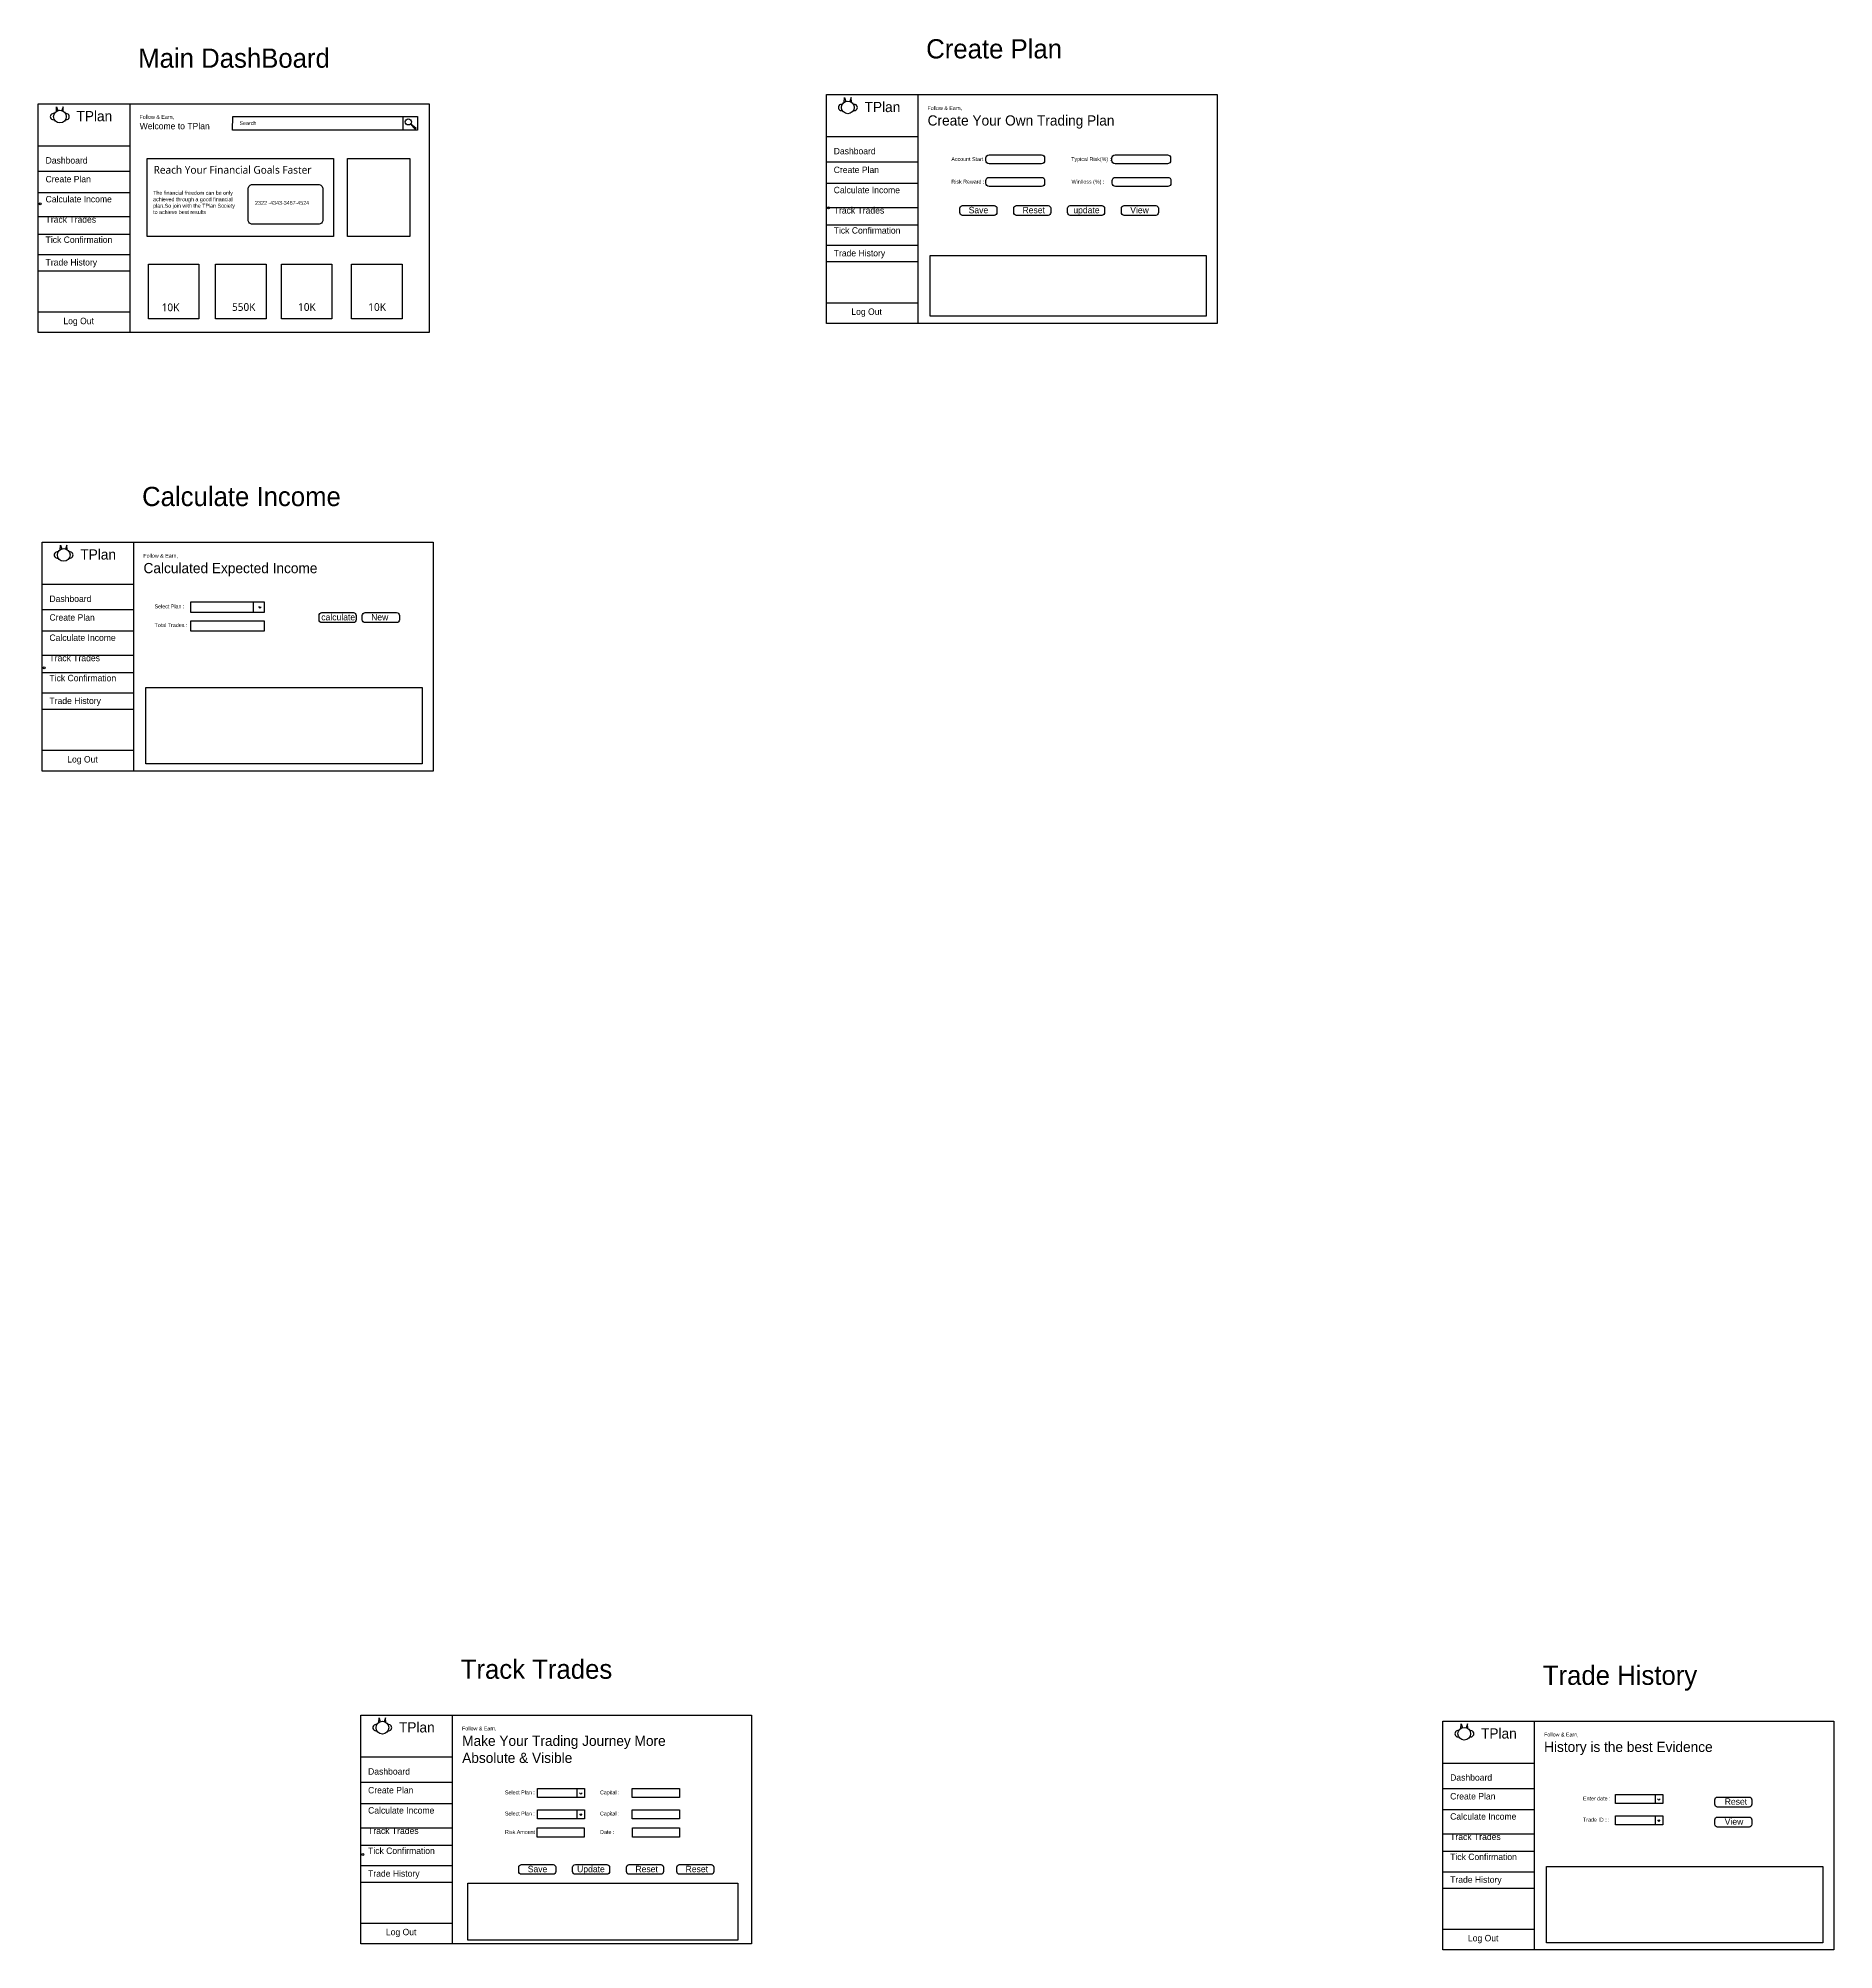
# Model space of a CAD drawing. Header units: inches. Extents: x 3671 to 106762, y 19230 to 49590.
# Drawn here: x 38911 to 50113, y 37104 to 49031 of the extents above; entities that cross this region are included whole.
import ezdxf

# ---------------------------------------------------------------- set-up
doc = ezdxf.new("R2010")
doc.units = ezdxf.units.IN
doc.header["$MEASUREMENT"] = 0
for name, color, linetype in [('Inner Lines', 251, 'Continuous'), ('lines', 100, 'Continuous'), ('Text', 7, 'Continuous')]:
    doc.layers.add(name, color=color, linetype=linetype)

msp = doc.modelspace()

# ---------------------------------------------------------------- linework, layer by layer
at = {"layer": 'Inner Lines'}
for p, q in [((41186, 48542), (41186, 48458)), ((40252, 45514), (40252, 45447)), ((40286, 45485), (40294, 45476)), ((40294, 45476), (40301, 45483)), ((42272, 38110), (42272, 38054)), ((42287, 38084), (42296, 38075)), ((42296, 38075), (42305, 38084)), ((48998, 38072), (48998, 38016)), ((42272, 37978), (42272, 37922)), ((42287, 37952), (42296, 37943)), ((42296, 37943), (42305, 37953)), ((48998, 37940), (48998, 37884)), ((49013, 38046), (49022, 38037)), ((49022, 38037), (49031, 38046)), ((49013, 37914), (49022, 37905)), ((49022, 37905), (49031, 37915))]:
    msp.add_line(p, q, dxfattribs=at)
for points in [[(40125, 48542), (41278, 48542), (41278, 48458), (40124, 48458)], [(39591, 48281), (40754, 48281), (40754, 47793), (39591, 47793)], [(40841, 48281), (41229, 48281), (41229, 47793), (40841, 47793)], [(39599, 47622), (39913, 47622), (39913, 47281), (39599, 47281)], [(40018, 47622), (40333, 47622), (40333, 47281), (40018, 47281)], [(40428, 47622), (40742, 47622), (40742, 47281), (40428, 47281)], [(40866, 47622), (41181, 47622), (41181, 47281), (40866, 47281)], [(44475, 47675), (46198, 47675), (46198, 47296), (44475, 47296)], [(39863, 45514), (40321, 45514), (40321, 45447), (39863, 45447)], [(39863, 45397), (40321, 45397), (40321, 45331), (39863, 45331)], [(39583, 44979), (41306, 44979), (41306, 44503), (39583, 44503)], [(42026, 38110), (42320, 38110), (42320, 38054), (42026, 38054)], [(42617, 38110), (42911, 38110), (42911, 38054), (42617, 38054)], [(48752, 38072), (49046, 38072), (49046, 38016), (48752, 38016)], [(42026, 37978), (42320, 37978), (42320, 37922), (42026, 37922)], [(42617, 37978), (42911, 37978), (42911, 37922), (42617, 37922)], [(48752, 37940), (49046, 37940), (49046, 37884), (48752, 37884)], [(42024, 37864), (42318, 37864), (42318, 37807), (42024, 37807)], [(42618, 37864), (42912, 37864), (42912, 37807), (42618, 37807)], [(48321, 37623), (50045, 37623), (50045, 37148), (48321, 37148)], [(41592, 37520), (43275, 37520), (43275, 37165), (41592, 37165)]]:
    msp.add_lwpolyline(points, close=True, dxfattribs=at)
for points in [[(44844, 48304), (45170, 48304, -0.414214), (45190, 48284), (45190, 48267, -0.414214), (45170, 48247), (44844, 48247, -0.414214), (44824, 48267), (44824, 48284, -0.414214)], [(45629, 48304), (45956, 48304, -0.414214), (45976, 48284), (45976, 48267, -0.414214), (45956, 48247), (45629, 48247, -0.414214), (45609, 48267), (45609, 48284, -0.414214)], [(40248, 48118), (40659, 48118, -0.414214), (40687, 48090), (40687, 47898, -0.414214), (40659, 47870), (40248, 47870, -0.414214), (40220, 47898), (40220, 48090, -0.414214)], [(44844, 48163), (45170, 48163, -0.414214), (45190, 48143), (45190, 48126, -0.414214), (45170, 48106), (44844, 48106, -0.414214), (44824, 48126), (44824, 48143, -0.414214)], [(45631, 48163), (45958, 48163, -0.414214), (45978, 48143), (45978, 48126, -0.414214), (45958, 48106), (45631, 48106, -0.414214), (45611, 48126), (45611, 48143, -0.414214)]]:
    msp.add_lwpolyline(points, format="xyb", close=True, dxfattribs=at)
at = {"layer": 'Inner Lines', "color": 6}
for centre in [(38924, 47997), (43841, 47973), (38948, 45102), (40936, 37699)]:
    msp.add_circle(centre, 6.05, dxfattribs=at)
at = {"layer": 'lines'}
for p, q in [((43828, 48679), (46267, 48679)), ((43828, 47252), (43828, 48679)), ((44399, 48679), (44399, 47252)), ((46267, 48679), (46267, 47252)), ((38911, 48621), (41351, 48621)), ((38911, 47195), (38911, 48621)), ((39482, 48621), (39482, 47195)), ((41351, 48621), (41351, 47195)), ((41262, 48463), (41233, 48495)), ((41236, 48498), (41268, 48470)), ((41268, 48470), (41262, 48463)), ((38911, 48359), (39482, 48359)), ((43828, 48417), (44399, 48417)), ((38911, 48201), (39482, 48201)), ((43828, 48259), (44399, 48259)), ((38911, 48069), (39482, 48069)), ((43828, 48127), (44399, 48127)), ((43828, 47975), (44399, 47975)), ((38911, 47918), (39482, 47918)), ((43828, 47867), (44399, 47867)), ((38911, 47809), (39482, 47809)), ((43828, 47739), (44399, 47739)), ((38911, 47681), (39482, 47681)), ((43828, 47637), (44399, 47637)), ((38911, 47579), (39482, 47579)), ((43828, 47381), (44399, 47381)), ((38911, 47323), (39482, 47323)), ((46267, 47252), (43828, 47252)), ((41351, 47195), (38911, 47195)), ((38935, 45886), (41375, 45886)), ((38935, 44459), (38935, 45886)), ((39506, 45886), (39506, 44459)), ((41375, 45886), (41375, 44459)), ((38935, 45624), (39506, 45624)), ((38935, 45466), (39506, 45466)), ((40294, 45476), (40294, 45476)), ((38935, 45334), (39506, 45334)), ((38935, 45182), (39506, 45182)), ((38935, 45074), (39506, 45074)), ((38935, 44946), (39506, 44946)), ((38935, 44844), (39506, 44844)), ((38935, 44588), (39506, 44588)), ((41375, 44459), (38935, 44459)), ((40923, 38569), (43362, 38569)), ((40923, 37142), (40923, 38569)), ((41494, 38569), (41494, 37142)), ((43362, 38569), (43362, 37142)), ((47674, 38531), (50113, 38531)), ((47674, 37104), (47674, 38531)), ((48245, 38531), (48245, 37104)), ((50113, 38531), (50113, 37104)), ((40923, 38307), (41494, 38307)), ((47674, 38269), (48245, 38269)), ((40923, 38149), (41494, 38149)), ((47674, 38111), (48245, 38111)), ((40923, 38017), (41494, 38017)), ((47674, 37979), (48245, 37979)), ((40923, 37865), (41494, 37865)), ((47674, 37827), (48245, 37827)), ((40923, 37757), (41494, 37757)), ((47674, 37719), (48245, 37719)), ((40923, 37629), (41494, 37629)), ((47674, 37591), (48245, 37591)), ((40923, 37527), (41494, 37527)), ((47674, 37489), (48245, 37489)), ((40923, 37271), (41494, 37271)), ((47674, 37233), (48245, 37233)), ((43362, 37142), (40923, 37142)), ((50113, 37104), (47674, 37104))]:
    msp.add_line(p, q, dxfattribs=at)
at = {"layer": 'lines', "color": 6}
for points in [[(44678, 47987), (44875, 47987, -0.414214), (44892, 47970), (44892, 47943, -0.414214), (44875, 47926), (44678, 47926, -0.414214), (44661, 47943), (44661, 47970, -0.414214)], [(45014, 47987), (45211, 47987, -0.414214), (45228, 47970), (45228, 47943, -0.414214), (45211, 47926), (45014, 47926, -0.414214), (44997, 47943), (44997, 47970, -0.414214)], [(45350, 47987), (45547, 47987, -0.414214), (45564, 47970), (45564, 47943, -0.414214), (45547, 47926), (45350, 47926, -0.414214), (45333, 47943), (45333, 47970, -0.414214)], [(45686, 47987), (45883, 47987, -0.414214), (45900, 47970), (45900, 47943, -0.414214), (45883, 47926), (45686, 47926, -0.414214), (45669, 47943), (45669, 47970, -0.414214)], [(40680, 45447), (40877, 45447, -0.414214), (40894, 45430), (40894, 45402, -0.414214), (40877, 45385), (40680, 45385, -0.414214), (40663, 45402), (40663, 45430, -0.414214)], [(40950, 45447), (41147, 45447, -0.414214), (41164, 45430), (41164, 45402, -0.414214), (41147, 45385), (40950, 45385, -0.414214), (40933, 45402), (40933, 45430, -0.414214)], [(49388, 38057), (49585, 38057, -0.414214), (49602, 38040), (49602, 38012, -0.414214), (49585, 37995), (49388, 37995, -0.414214), (49371, 38012), (49371, 38040, -0.414214)], [(49388, 37932), (49585, 37932, -0.414214), (49602, 37915), (49602, 37887, -0.414214), (49585, 37870), (49388, 37870, -0.414214), (49371, 37887), (49371, 37915, -0.414214)], [(41926, 37636), (42123, 37636, -0.414214), (42140, 37619), (42140, 37592, -0.414214), (42123, 37575), (41926, 37575, -0.414214), (41909, 37592), (41909, 37619, -0.414214)], [(42262, 37636), (42459, 37636, -0.414214), (42476, 37619), (42476, 37592, -0.414214), (42459, 37575), (42262, 37575, -0.414214), (42245, 37592), (42245, 37619, -0.414214)], [(42598, 37636), (42795, 37636, -0.414214), (42812, 37619), (42812, 37592, -0.414214), (42795, 37575), (42598, 37575, -0.414214), (42581, 37592), (42581, 37619, -0.414214)], [(42912, 37636), (43109, 37636, -0.414214), (43126, 37619), (43126, 37592, -0.414214), (43109, 37575), (42912, 37575, -0.414214), (42895, 37592), (42895, 37619, -0.414214)]]:
    msp.add_lwpolyline(points, format="xyb", close=True, dxfattribs=at)
at = {"layer": 'lines', "color": 40}
for centre in [(39046, 48542), (43962, 48599), (39070, 45807), (41058, 38490), (47808, 38452)]:
    msp.add_circle(centre, 39.6, dxfattribs=at)
at = {"layer": 'lines'}
msp.add_circle((41220, 48509), 18.9, dxfattribs=at)
at = {"layer": 'Text'}
for p, q in [((43940, 48633), (43942, 48662)), ((43942, 48662), (43950, 48637)), ((43982, 48662), (43974, 48637)), ((43984, 48633), (43982, 48662)), ((39024, 48575), (39026, 48604)), ((39026, 48604), (39034, 48580)), ((39066, 48604), (39058, 48580)), ((39067, 48575), (39066, 48604)), ((39048, 45840), (39050, 45869)), ((39050, 45869), (39058, 45844)), ((39090, 45869), (39082, 45844)), ((39091, 45840), (39090, 45869)), ((41036, 38523), (41038, 38552)), ((41038, 38552), (41045, 38527)), ((41078, 38552), (41070, 38527)), ((41079, 38523), (41078, 38552)), ((47787, 38485), (47788, 38514)), ((47788, 38514), (47796, 38489)), ((47828, 38514), (47820, 38489)), ((47830, 38485), (47828, 38514))]:
    msp.add_line(p, q, dxfattribs=at)
for centre, start, end in [((39006, 48542), 75.6803, 284.3197), ((39085, 48542), 255.6803, 104.3197), ((43923, 48599), 75.6803, 284.3197), ((44002, 48599), 255.6803, 104.3197), ((39030, 45807), 75.6803, 284.3197), ((39109, 45807), 255.6803, 104.3197), ((41018, 38490), 75.6803, 284.3197), ((41097, 38490), 255.6803, 104.3197), ((47769, 38452), 75.6803, 284.3197), ((47848, 38452), 255.6803, 104.3197)]:
    msp.add_arc(centre, 19.6, start, end, dxfattribs=at)

# ---------------------------------------------------------------- texts
at = {"layer": 'Text', "color": 1, "char_height": 120, "width": 1254.95, "attachment_point": 1}
for s, insert in [('{\\fTw Cen MT|b0|i0|c0|p34;Create Plan}', (44451, 49025)), ('{\\fTw Cen MT|b0|i0|c0|p34;Main DashBoard}', (39535, 48967)), ('{\\fTw Cen MT|b0|i0|c0|p34;Calculate Income}', (39559, 46232)), ('{\\fTw Cen MT|b0|i0|c0|p34;Track Trades}', (41547, 38915)), ('{\\fTw Cen MT|b0|i0|c0|p34;Trade History}', (48298, 38877))]:
    msp.add_mtext(s, dxfattribs=dict(at, insert=insert))
at = {"layer": 'Text', "attachment_point": 1}
for s, insert, char_height, width in [('{\\fTw Cen MT|b0|i0|c0|p34;\\C40; \\C7;T\\C40;Plan}', (39126, 48577), 63.74, 1052.53), ('{\\fTw Cen MT|b0|i0|c0|p34;Follow & Earn,}', (39543, 48552), 24, 1254.95), ('{\\fTw Cen MT|b0|i0|c0|p34;\\C40; \\C7;T\\C40;Plan}', (44043, 48634), 63.74, 1052.53), ('{\\fTw Cen MT|b0|i0|c0|p34;Follow & Earn,}', (44459, 48607), 24, 1254.95), ('{\\fTw Cen MT|b0|i0|c0|p34;Create Your Own Trading\\C0; Plan\\C40; }', (44460, 48550), 63.74, 1254.95), ('{\\fTw Cen MT|b0|i0|c0|p34;Welcome to T\\C40;Plan}', (39544, 48503), 40, 1254.95), ('{\\fTw Cen MT|b0|i0|c0|p34;Search }', (40167, 48513), 24, 1254.95), ('{\\fTw Cen MT|b0|i0|c0|p34;Dashboard}', (43874, 48347), 40, 1254.95), ('{\\fTw Cen MT|b0|i0|c0|p34;Dashboard}', (38957, 48289), 40, 1254.95), ('{\\fTrebuchet MS|b0|i0|c0|p34;Reach Your Financial Goals Faster}', (39631, 48234), 48, 1254.95), ('{\\fTw Cen MT|b0|i0|c0|p34;Create Plan }', (43874, 48230), 40, 1254.95), ('{\\fTw Cen MT|b0|i0|c0|p34;Account Start :}', (44608, 48289), 24, 1254.95), ('{\\fTw Cen MT|b0|i0|c0|p34;Typical Risk(%) :}', (45356, 48289), 24, 1254.95), ('{\\fTw Cen MT|b0|i0|c0|p34;Create Plan }', (38957, 48172), 40, 1254.95), ('{\\fTw Cen MT|b0|i0|c0|p34;The financial freedom can be only \\Pachieved through a good financial \\Pplan.So join with the TPlan Society \\Pto achieve best results}', (39628, 48078), 24, 1254.95), ('{\\fTw Cen MT|b0|i0|c0|p34;Calculate Income}', (43874, 48104), 40, 1254.95), ('{\\fTw Cen MT|b0|i0|c0|p34;Risk Reward :}', (44608, 48148), 24, 1254.95), ('{\\fTw Cen MT|b0|i0|c0|p34;Win/loss (%) :}', (45358, 48148), 24, 1254.95), ('{\\fTw Cen MT|b0|i0|c0|p34;Calculate Income}', (38957, 48047), 40, 1254.95), ('{\\fTw Cen MT|b0|i0|c0|p34;2322 -4343-3467-4524}', (40264, 48016), 24, 1254.95), ('{\\fTw Cen MT|b0|i0|c0|p34;Track Trades}', (43874, 47977), 40, 1254.95), ('{\\fTw Cen MT|b0|i0|c0|p34;Save}', (44716, 47979), 40, 1254.95), ('{\\fTw Cen MT|b0|i0|c0|p34;Reset}', (45052, 47979), 40, 1254.95), ('{\\fTw Cen MT|b0|i0|c0|p34;update}', (45369, 47979), 40, 1254.95), ('{\\fTw Cen MT|b0|i0|c0|p34;View}', (45724, 47979), 40, 1254.95), ('{\\fTw Cen MT|b0|i0|c0|p34;Track Trades}', (38957, 47920), 40, 1254.95), ('{\\fTw Cen MT|b0|i0|c0|p34;Tick Confirmation}', (43874, 47852), 40, 1254.95), ('{\\fTw Cen MT|b0|i0|c0|p34;Tick Confirmation}', (38957, 47794), 40, 1254.95), ('{\\fTw Cen MT|b0|i0|c0|p34;Trade History}', (43874, 47710), 40, 1254.95), ('{\\fTw Cen MT|b0|i0|c0|p34;Trade History}', (38957, 47653), 40, 1254.95), ('{\\fTrebuchet MS|b0|i0|c0|p34;10K}', (39681, 47376), 48, 1254.95), ('{\\fTrebuchet MS|b0|i0|c0|p34;550K}', (40120, 47378), 48, 1254.95), ('{\\fTrebuchet MS|b0|i0|c0|p34;10K}', (40532, 47378), 48, 1254.95), ('{\\fTrebuchet MS|b0|i0|c0|p34;10K}', (40970, 47378), 48, 1254.95), ('{\\fTw Cen MT|b0|i0|c0|p34;Log Out}', (39068, 47287), 40, 1254.95), ('{\\fTw Cen MT|b0|i0|c0|p34;Log Out}', (43984, 47345), 40, 1254.95), ('{\\fTw Cen MT|b0|i0|c0|p34;\\C40; \\C7;T\\C40;Plan}', (39150, 45842), 63.74, 1052.53), ('{\\fTw Cen MT|b0|i0|c0|p34;Follow & Earn,}', (39567, 45814), 24, 1254.95), ('{\\fTw Cen MT|b0|i0|c0|p34;Calculated Expected Income}', (39568, 45757), 63.74, 1254.95), ('{\\fTw Cen MT|b0|i0|c0|p34;Dashboard}', (38981, 45554), 40, 1254.95), ('{\\fTw Cen MT|b0|i0|c0|p34;Select Plan :}', (39637, 45498), 24, 1254.95), ('{\\fTw Cen MT|b0|i0|c0|p34;Create Plan }', (38981, 45437), 40, 1254.95), ('{\\fTw Cen MT|b0|i0|c0|p34;Total Trades :}', (39637, 45381), 24, 1254.95), ('{\\fTw Cen MT|b0|i0|c0|p34;calculate}', (40677, 45439), 40, 1254.95), ('{\\fTw Cen MT|b0|i0|c0|p34;New}', (40988, 45439), 40, 1254.95), ('{\\fTw Cen MT|b0|i0|c0|p34;Calculate Income}', (38981, 45311), 40, 1254.95), ('{\\fTw Cen MT|b0|i0|c0|p34;Track Trades}', (38981, 45184), 40, 1254.95), ('{\\fTw Cen MT|b0|i0|c0|p34;Tick Confirmation}', (38981, 45059), 40, 1254.95), ('{\\fTw Cen MT|b0|i0|c0|p34;Trade History}', (38981, 44917), 40, 1254.95), ('{\\fTw Cen MT|b0|i0|c0|p34;Log Out}', (39092, 44552), 40, 1254.95), ('{\\fTw Cen MT|b0|i0|c0|p34;\\C40; \\C7;T\\C40;Plan}', (41138, 38524), 63.74, 1052.53), ('{\\fTw Cen MT|b0|i0|c0|p34;Make Your Trading Journey More Absolute & Visible }', (41556, 38440), 63.74, 1552.24), ('{\\fTw Cen MT|b0|i0|c0|p34;Follow & Earn,}', (41555, 38497), 24, 1254.95), ('{\\fTw Cen MT|b0|i0|c0|p34;\\C40; \\C7;T\\C40;Plan}', (47889, 38486), 63.74, 1052.53), ('{\\fTw Cen MT|b0|i0|c0|p34;\\C7;Follow & Earn,}', (48306, 38459), 24, 1254.95), ('{\\fTw Cen MT|b0|i0|c0|p34;\\C7;History is the best Evidence}', (48306, 38402), 63.74, 1552.24), ('{\\fTw Cen MT|b0|i0|c0|p34;Dashboard}', (40969, 38237), 40, 1254.95), ('{\\fTw Cen MT|b0|i0|c0|p34;Dashboard}', (47720, 38199), 40, 1254.95), ('{\\fTw Cen MT|b0|i0|c0|p34;Create Plan }', (40969, 38120), 40, 1254.95), ('{\\fTw Cen MT|b0|i0|c0|p34;Select Plan :}', (41823, 38098), 24, 1254.95), ('{\\fTw Cen MT|b0|i0|c0|p34;Capital :}', (42416, 38098), 24, 1254.95), ('{\\fTw Cen MT|b0|i0|c0|p34;Create Plan }', (47720, 38082), 40, 1254.95), ('{\\fTw Cen MT|b0|i0|c0|p34;Enter date :}', (48549, 38060), 24, 1254.95), ('{\\fTw Cen MT|b0|i0|c0|p34;Reset}', (49433, 38049), 40, 1254.95), ('{\\fTw Cen MT|b0|i0|c0|p34;Calculate Income}', (40969, 37994), 40, 1254.95), ('{\\fTw Cen MT|b0|i0|c0|p34;Select Plan :}', (41823, 37966), 24, 1254.95), ('{\\fTw Cen MT|b0|i0|c0|p34;Capital :}', (42416, 37966), 24, 1254.95), ('{\\fTw Cen MT|b0|i0|c0|p34;Calculate Income}', (47720, 37956), 40, 1254.95), ('{\\fTw Cen MT|b0|i0|c0|p34;Trade ID : :}', (48549, 37928), 24, 1254.95), ('{\\fTw Cen MT|b0|i0|c0|p34;Track Trades}', (40969, 37867), 40, 1254.95), ('{\\fTw Cen MT|b0|i0|c0|p34;Risk Amount :}', (41823, 37851), 24, 1254.95), ('{\\fTw Cen MT|b0|i0|c0|p34;Date :}', (42417, 37851), 24, 1254.95), ('{\\fTw Cen MT|b0|i0|c0|p34;Track Trades}', (47720, 37829), 40, 1254.95), ('{\\fTw Cen MT|b0|i0|c0|p34;View}', (49433, 37924), 40, 1254.95), ('{\\fTw Cen MT|b0|i0|c0|p34;Tick Confirmation}', (40969, 37742), 40, 1254.95), ('{\\fTw Cen MT|b0|i0|c0|p34;Tick Confirmation}', (47720, 37704), 40, 1254.95), ('{\\fTw Cen MT|b0|i0|c0|p34;Trade History}', (40969, 37600), 40, 1254.95), ('{\\fTw Cen MT|b0|i0|c0|p34;Save}', (41965, 37628), 40, 1254.95), ('{\\fTw Cen MT|b0|i0|c0|p34;Update}', (42273, 37628), 40, 1254.95), ('{\\fTw Cen MT|b0|i0|c0|p34;Reset}', (42637, 37628), 40, 1254.95), ('{\\fTw Cen MT|b0|i0|c0|p34;Reset}', (42950, 37628), 40, 1254.95), ('{\\fTw Cen MT|b0|i0|c0|p34;Trade History}', (47720, 37562), 40, 1254.95), ('{\\fTw Cen MT|b0|i0|c0|p34;Log Out}', (41080, 37235), 40, 1254.95), ('{\\fTw Cen MT|b0|i0|c0|p34;Log Out}', (47831, 37197), 40, 1254.95)]:
    msp.add_mtext(s, dxfattribs=dict(at, insert=insert, char_height=char_height, width=width))

doc.saveas('drawing.dxf')
